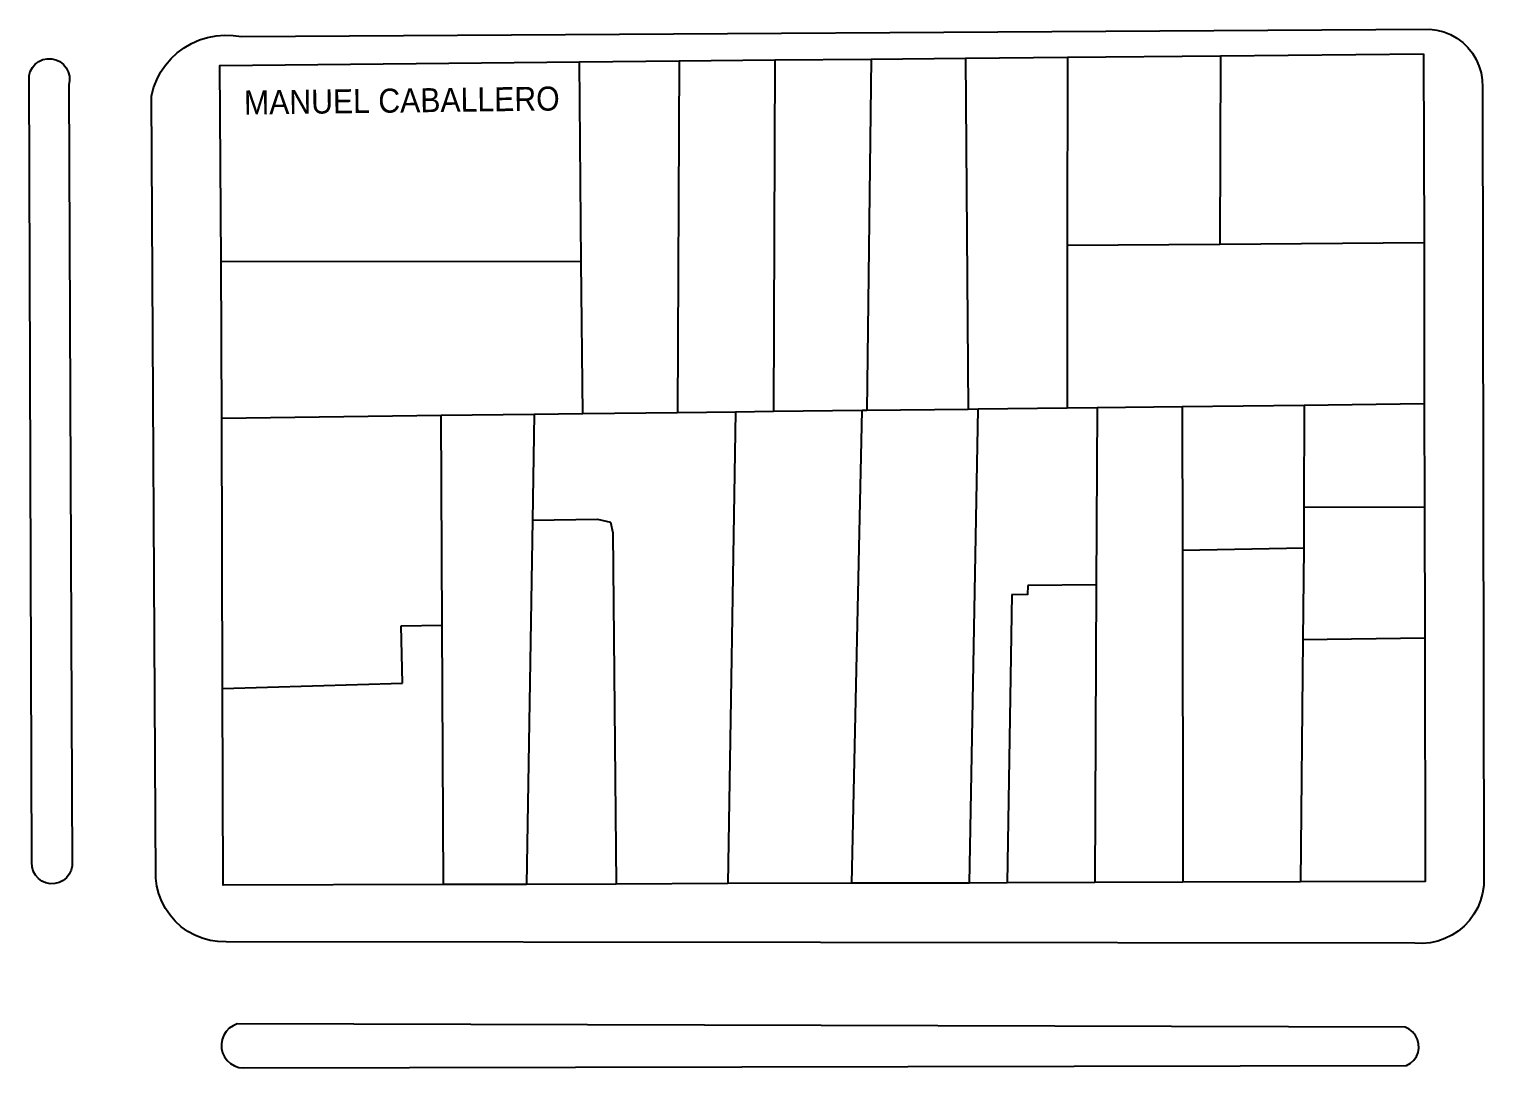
# Model space of a CAD drawing. Header units: metres. Extents: x 668617 to 675126, y 2286318 to 2293677.
# Drawn here: x 669017.3 to 669138.4, y 2287317.2 to 2287403.7 of the extents above; entities that cross this region are included whole.
import ezdxf
from ezdxf.enums import TextEntityAlignment as Align

# ---------------------------------------------------------------- set-up
doc = ezdxf.new("R2010")
doc.units = ezdxf.units.M
doc.header["$MEASUREMENT"] = 0
for name, color, linetype in [('DMTG-PB-BANQUETAS', 251, 'Continuous'), ('DMTG-PB-LOTIFICACION', 253, 'Continuous'), ('DMTG-PB-MANZANAS', 251, 'Continuous'), ('DMTG-X-NOM CALLES', 250, 'Continuous')]:
    doc.layers.add(name, color=color, linetype=linetype)
doc.styles.add('CALLE', font='arial.ttf', dxfattribs={"height": 9})

msp = doc.modelspace()

# ---------------------------------------------------------------- linework, layer by layer
at = {"layer": 'DMTG-PB-BANQUETAS', "flags": 128}
for points in [[(669133.89108, 2287403.70769), (669134.4855, 2287403.6273), (669135.06537, 2287403.47201), (669135.6207, 2287403.24391), (669136.14253, 2287402.94705), (669136.62288, 2287402.58649), (669137.0528, 2287402.16831), (669137.42735, 2287401.69853), (669137.73756, 2287401.18423), (669137.98051, 2287400.63542), (669138.15227, 2287400.06014), (669138.24991, 2287399.4684), (669138.27048, 2287398.86823), (669138.38869, 2287333.05257), (669138.37396, 2287332.41266), (669138.28129, 2287331.78032), (669138.11273, 2287331.16255), (669137.87135, 2287330.57032), (669137.55922, 2287330.01161), (669137.18239, 2287329.49437), (669136.74593, 2287329.02658), (669136.25588, 2287328.61519), (669135.72029, 2287328.26613), (669135.14519, 2287327.98437), (669134.54163, 2287327.77482), (669133.91561, 2287327.63943), (669133.27916, 2287327.58013), (669132.63928, 2287327.59885), (669033.71247, 2287327.71905), (669033.04461, 2287327.73998), (669032.38332, 2287327.83886), (669031.7386, 2287328.01562), (669031.11843, 2287328.26521), (669030.53179, 2287328.58655), (669029.98764, 2287328.97457), (669029.49294, 2287329.42424), (669029.05364, 2287329.92749), (669028.67671, 2287330.48029), (669028.36708, 2287331.07259), (669028.12868, 2287331.69737), (669027.96546, 2287332.34559), (669027.87935, 2287333.00825), (669027.50499, 2287398.12678), (669027.68608, 2287398.81647), (669027.944, 2287399.48158), (669028.27467, 2287400.11316), (669028.67404, 2287400.70422), (669029.13706, 2287401.24682), (669029.65767, 2287401.73399), (669030.23083, 2287402.15977), (669030.84749, 2287402.51823), (669031.49963, 2287402.80543), (669032.18121, 2287403.0174), (669032.88122, 2287403.15124), (669033.59265, 2287403.20699), (669034.30548, 2287403.18173), (669035.01073, 2287403.07652), (669133.89108, 2287403.70769)], [(669017.32628, 2287399.82996), (669017.42591, 2287400.18623), (669017.60032, 2287400.51196), (669017.8404, 2287400.79219), (669018.13604, 2287401.01401), (669018.47319, 2287401.16753), (669018.83475, 2287401.24286), (669019.20473, 2287401.23913), (669019.56412, 2287401.15448), (669019.89795, 2287400.99501), (669020.18827, 2287400.76586), (669020.42216, 2287400.48013), (669020.58874, 2287400.15089), (669020.68109, 2287399.7922), (669020.69237, 2287399.4231), (669020.62368, 2287399.0596), (669020.9047, 2287334.02975), (669020.82205, 2287333.67035), (669020.66258, 2287333.33752), (669020.43444, 2287333.0482), (669020.14872, 2287332.8153), (669019.81848, 2287332.64973), (669019.46082, 2287332.56037), (669019.09174, 2287332.5521), (669018.73026, 2287332.62377), (669018.39235, 2287332.77226), (669018.09596, 2287332.99146), (669017.854, 2287333.26925), (669017.6784, 2287333.59456), (669017.57802, 2287333.94931), (669017.55773, 2287334.31747), (669017.32628, 2287399.82996)], [(669034.645, 2287320.87798), (669034.29891, 2287320.73153), (669033.98833, 2287320.51881), (669033.72733, 2287320.24873), (669033.52499, 2287319.93222), (669033.39039, 2287319.5812), (669033.32866, 2287319.21065), (669033.34188, 2287318.83454), (669033.43019, 2287318.46888), (669033.58968, 2287318.12869), (669033.81346, 2287317.82703), (669034.09361, 2287317.57596), (669034.41822, 2287317.38656), (669034.77434, 2287317.26492), (669035.14699, 2287317.21717), (669131.95907, 2287317.4126), (669132.28046, 2287317.59923), (669132.55333, 2287317.85122), (669132.76658, 2287318.15566), (669132.90911, 2287318.49861), (669132.97381, 2287318.86415), (669132.95855, 2287319.23527), (669132.86421, 2287319.59498), (669132.69464, 2287319.92524), (669132.45774, 2287320.21099), (669132.16442, 2287320.43916), (669131.82959, 2287320.59964), (669034.645, 2287320.87798)]]:
    msp.add_lwpolyline(points, dxfattribs=at)
at = {"layer": 'DMTG-PB-LOTIFICACION', "flags": 128}
for points in [[(669116.47505, 2287401.4816), (669133.37456, 2287401.6333)], [(669133.37456, 2287401.6333), (669133.41117, 2287385.93332)], [(669033.19771, 2287400.67827), (669063.11672, 2287400.97521)], [(669033.317, 2287384.34863), (669033.19771, 2287400.67827)], [(669063.11672, 2287400.97521), (669071.42643, 2287401.06047)], [(669063.27736, 2287384.32575), (669063.11672, 2287400.97521)], [(669071.42643, 2287401.06047), (669071.29075, 2287371.75963)], [(669071.42643, 2287401.06047), (669079.37619, 2287401.1342)], [(669079.37619, 2287401.1342), (669079.27038, 2287371.86349)], [(669079.37619, 2287401.1342), (669087.40595, 2287401.20827)], [(669087.40595, 2287401.20827), (669087.05005, 2287371.9565)], [(669087.40595, 2287401.20827), (669095.24571, 2287401.28153)], [(669095.24571, 2287401.28153), (669103.73546, 2287401.35755)], [(669095.24571, 2287401.28153), (669095.45977, 2287372.04218)], [(669103.73546, 2287401.35755), (669103.72186, 2287385.70735)], [(669103.73546, 2287401.35755), (669116.47505, 2287401.4816)], [(669116.47505, 2287401.4816), (669116.41154, 2287385.81119)], [(669103.72186, 2287385.70735), (669116.41154, 2287385.81119)], [(669116.41154, 2287385.81119), (669133.41117, 2287385.93332)], [(669133.41117, 2287385.93332), (669133.42819, 2287372.49327)], [(669103.72186, 2287385.70735), (669103.7194, 2287372.14722)], [(669033.37236, 2287371.29875), (669033.317, 2287384.34863)], [(669063.27736, 2287384.32575), (669033.317, 2287384.34863)], [(669063.41107, 2287371.6662), (669063.27736, 2287384.32575)], [(669133.42819, 2287372.49327), (669123.42858, 2287372.38084)], [(669133.42819, 2287372.49327), (669133.43468, 2287363.89322)], [(669051.61156, 2287371.52614), (669033.37236, 2287371.29875)], [(669033.42778, 2287348.80878), (669033.37236, 2287371.29875)], [(669059.35124, 2287371.61897), (669051.61156, 2287371.52614)], [(669051.7056, 2287354.07638), (669051.61156, 2287371.52614)], [(669059.35124, 2287371.61897), (669059.20853, 2287362.82829)], [(669063.41107, 2287371.6662), (669059.35124, 2287371.61897)], [(669071.29075, 2287371.75963), (669063.41107, 2287371.6662)], [(669076.12054, 2287371.82012), (669071.29075, 2287371.75963)], [(669076.12054, 2287371.82012), (669075.46707, 2287332.567)], [(669079.27038, 2287371.86349), (669076.12054, 2287371.82012)], [(669086.6401, 2287371.94476), (669079.27038, 2287371.86349)], [(669085.77706, 2287332.59074), (669086.6401, 2287371.94476)], [(669087.05005, 2287371.9565), (669086.6401, 2287371.94476)], [(669095.45977, 2287372.04218), (669087.05005, 2287371.9565)], [(669096.29972, 2287372.05574), (669095.45977, 2287372.04218)], [(669095.57706, 2287332.61232), (669096.29972, 2287372.05574)], [(669103.7194, 2287372.14722), (669096.29972, 2287372.05574)], [(669106.19929, 2287372.17774), (669103.7194, 2287372.14722)], [(669106.19929, 2287372.17774), (669106.13178, 2287357.44732)], [(669113.28897, 2287372.26782), (669106.19929, 2287372.17774)], [(669123.42858, 2287372.38084), (669113.28897, 2287372.26782)], [(669113.28897, 2287372.26782), (669113.3098, 2287360.2878)], [(669123.42858, 2287372.38084), (669123.41469, 2287363.87071)], [(669059.20853, 2287362.82829), (669058.71722, 2287332.49593)], [(669059.20853, 2287362.82829), (669064.61831, 2287362.89124)], [(669064.61831, 2287362.89124), (669065.69937, 2287362.64583)], [(669123.41469, 2287363.87071), (669123.40907, 2287360.48065)], [(669133.43468, 2287363.89322), (669123.41469, 2287363.87071)], [(669133.43468, 2287363.89322), (669133.46093, 2287352.99323)], [(669065.69937, 2287362.64583), (669065.90314, 2287361.75668)], [(669065.90314, 2287361.75668), (669066.18715, 2287332.52763)], [(669123.40907, 2287360.48065), (669113.3098, 2287360.2878)], [(669123.40907, 2287360.48065), (669123.33144, 2287352.85025)], [(669113.3098, 2287360.2878), (669113.34694, 2287332.67771)], [(669100.43205, 2287357.37314), (669100.39532, 2287356.60298)], [(669106.13178, 2287357.44732), (669100.43205, 2287357.37314)], [(669106.13178, 2287357.44732), (669106.01696, 2287332.65661)], [(669099.1152, 2287356.62755), (669098.72703, 2287332.62568)], [(669100.39532, 2287356.60298), (669099.1152, 2287356.62755)], [(669048.2858, 2287354.02187), (669051.7056, 2287354.07638)], [(669048.40599, 2287349.26234), (669048.2858, 2287354.02187)], [(669051.8172, 2287332.48666), (669051.7056, 2287354.07638)], [(669123.33144, 2287352.85025), (669123.12694, 2287332.69921)], [(669133.46093, 2287352.99323), (669123.33144, 2287352.85025)], [(669133.46093, 2287352.99323), (669133.49684, 2287332.7432)], [(669033.42778, 2287348.80878), (669048.40599, 2287349.26234)], [(669033.47728, 2287332.42885), (669033.42778, 2287348.80878)], [(669075.46707, 2287332.567), (669066.18715, 2287332.52763)], [(669085.77706, 2287332.59074), (669075.46707, 2287332.567)], [(669095.57706, 2287332.61232), (669085.77706, 2287332.59074)], [(669098.72703, 2287332.62568), (669095.57706, 2287332.61232)], [(669106.01696, 2287332.65661), (669098.72703, 2287332.62568)], [(669113.34694, 2287332.67771), (669106.01696, 2287332.65661)], [(669123.12694, 2287332.69921), (669113.34694, 2287332.67771)], [(669133.49684, 2287332.7432), (669123.12694, 2287332.69921)], [(669051.8172, 2287332.48666), (669033.47728, 2287332.42885)], [(669058.71722, 2287332.49593), (669051.8172, 2287332.48666)], [(669066.18715, 2287332.52763), (669058.71722, 2287332.49593)]]:
    msp.add_lwpolyline(points, dxfattribs=at)
at = {"layer": 'DMTG-PB-MANZANAS', "flags": 128}
msp.add_lwpolyline([(669133.37456, 2287401.6333), (669133.41117, 2287385.93332), (669133.42819, 2287372.49327), (669133.43468, 2287363.89322), (669133.46093, 2287352.99323), (669133.49684, 2287332.7432), (669123.12694, 2287332.69921), (669113.34694, 2287332.67771), (669106.01696, 2287332.65661), (669098.72703, 2287332.62568), (669095.57706, 2287332.61232), (669085.77706, 2287332.59074), (669075.46707, 2287332.567), (669066.18715, 2287332.52763), (669058.71722, 2287332.49593), (669051.8172, 2287332.48666), (669033.47728, 2287332.42885), (669033.42778, 2287348.80878), (669033.37236, 2287371.29875), (669033.317, 2287384.34863), (669033.19771, 2287400.67827), (669063.11672, 2287400.97521), (669071.42643, 2287401.06047), (669079.37619, 2287401.1342), (669087.40595, 2287401.20827), (669095.24571, 2287401.28153), (669103.73546, 2287401.35755), (669116.47505, 2287401.4816)], close=True, dxfattribs=at)

# ---------------------------------------------------------------- texts
at = {"layer": 'DMTG-X-NOM CALLES', "style": 'CALLE', "width": 0.9}
msp.add_text('MANUEL CABALLERO', height=2, rotation=0.7477438, dxfattribs=at).set_placement((669035.20936, 2287397.59027), align=Align.MIDDLE_LEFT)

doc.saveas('drawing.dxf')
